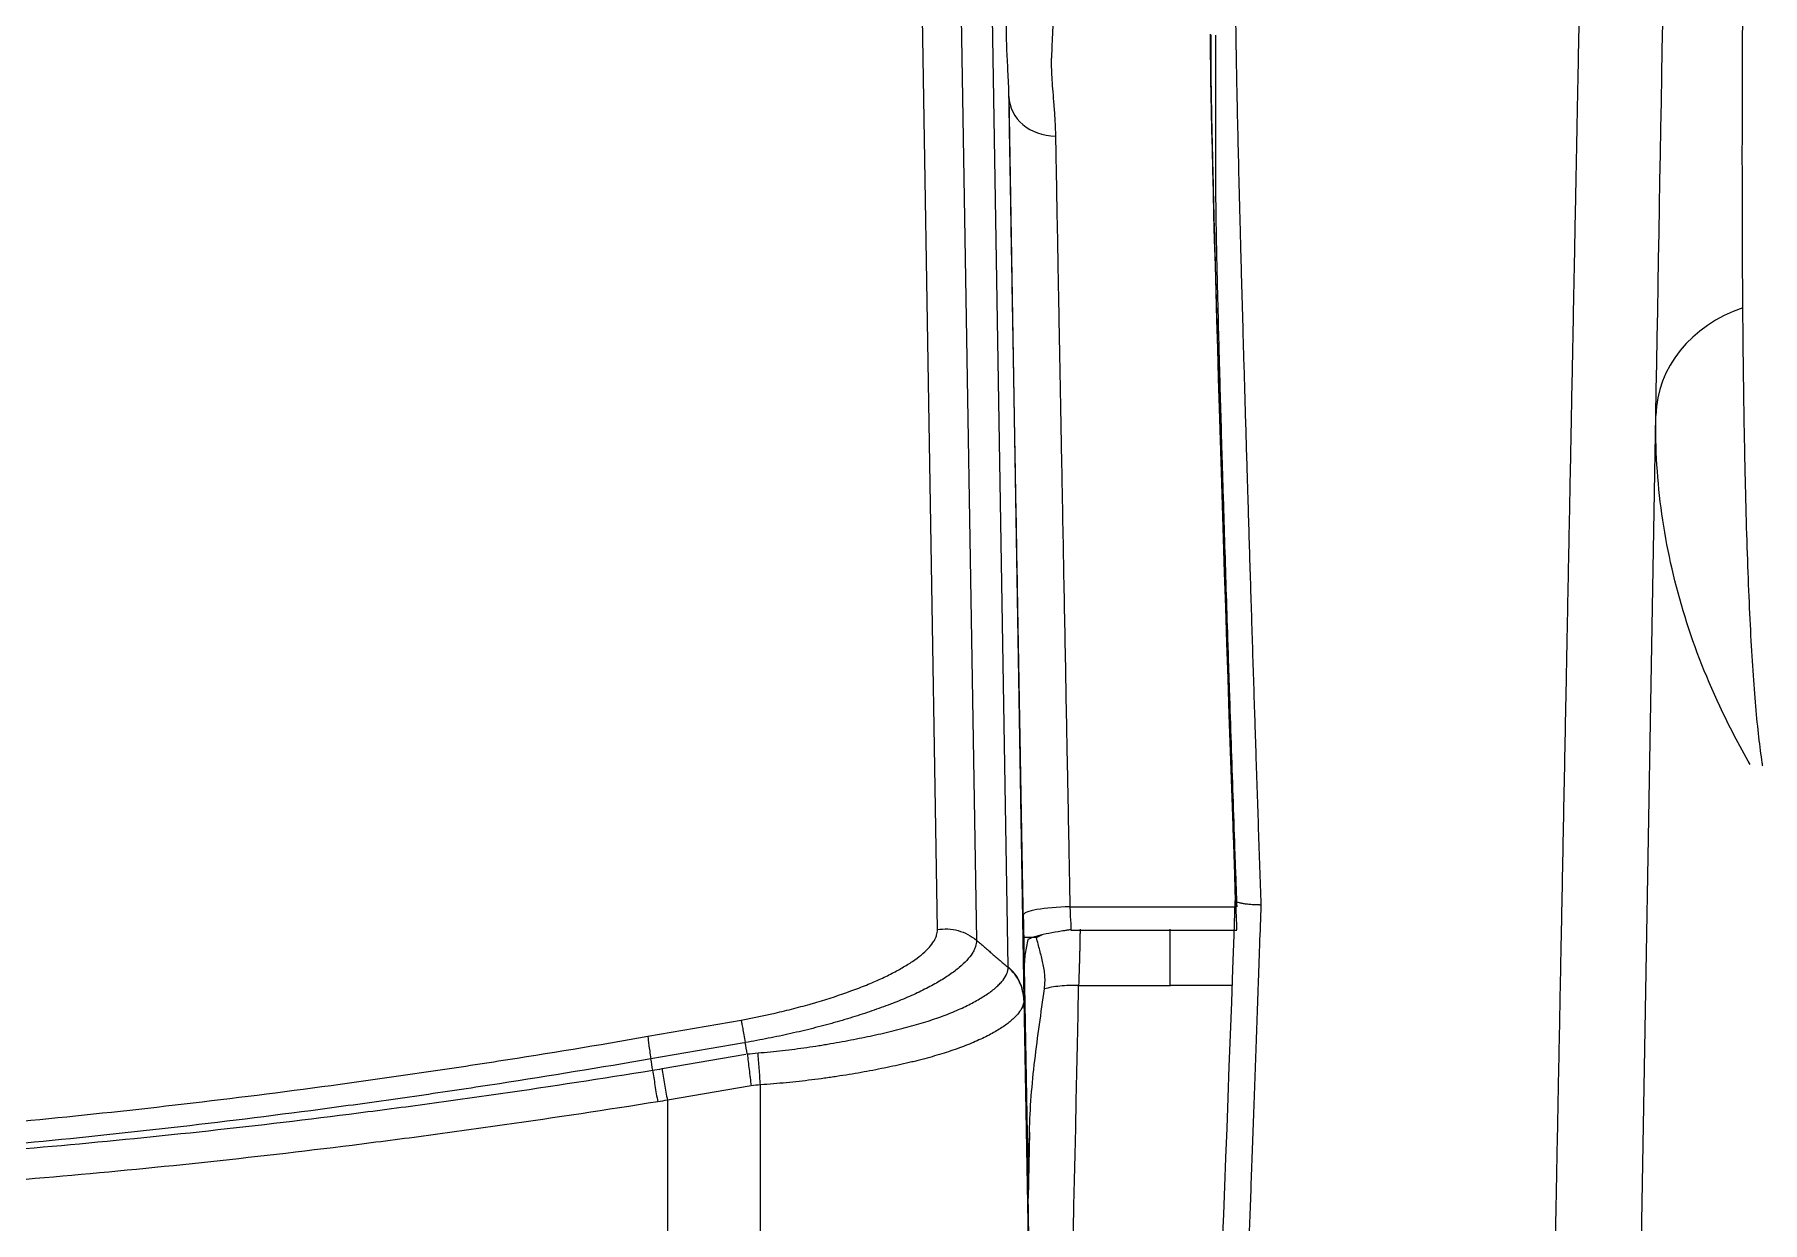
# Model space of a CAD drawing. Extents: x 86520 to 160660, y -2551 to 2752.
# Drawn here: x 89796.9 to 89815.45, y 1558.39 to 1571.15 of the extents above; entities that cross this region are included whole.
import ezdxf

# ---------------------------------------------------------------- set-up
doc = ezdxf.new("R2010")
doc.units = 0
doc.header["$LTSCALE"] = 10
doc.header["$MEASUREMENT"] = 0
doc.layers.add('1', color=7, linetype='CONTINUOUS')

msp = doc.modelspace()

# ---------------------------------------------------------------- linework, layer by layer
at = {"layer": '1', "color": 7, "linetype": 'CONTINUOUS'}
for p, q in [((89807.3531, 1561.1317), (89806.9084, 1588.1443)), ((89806.5922, 1561.5327), (89806.3339, 1577.2223)), ((89806.7532, 1577.1084), (89807.0115, 1561.4189)), ((89807.3608, 1570.4819), (89807.5205, 1560.7809)), ((89813.9935, 1549.0618), (89814.3076, 1567.0549)), ((89808.0152, 1561.7777), (89809.7958, 1561.7777)), ((89808.0273, 1561.5261), (89808.0271, 1561.5325)), ((89808.0273, 1561.5261), (89809.8065, 1561.5261)), ((89807.6571, 1561.4469), (89807.5197, 1561.4468)), ((89807.5254, 1561.1245), (89807.5642, 1558.9403)), ((89807.5205, 1560.7809), (89807.6757, 1552.0692)), ((89809.1918, 1560.9336), (89809.0913, 1560.9336)), ((89809.7578, 1560.9336), (89809.1918, 1560.9336)), ((89803.4839, 1560.3867), (89804.4846, 1560.5603)), ((89804.5161, 1560.3178), (89803.5155, 1560.1441)), ((89803.6358, 1560.0398), (89804.5349, 1560.1958)), ((89804.5924, 1559.8566), (89803.693, 1559.7006)), ((89804.6924, 1551.3679), (89804.693, 1559.8657)), ((89807.5813, 1559.3562), (89807.569, 1558.6466)), ((89807.6757, 1552.0692), (89807.5642, 1558.9403))]:
    msp.add_line(p, q, dxfattribs=at)
for centre, major_axis, ratio, start_param, end_param in [((89809.8202, 1571.1492), (0.3, 0), 0.978728, 3.1415767, 3.1764992), ((89809.8079, 1563.0804), (-0.2814, 8.2337), 0.007156, 0.2063854, 1.7213725), ((89807.8607, 1570.4907), (-0.4999, -0.0085), 0.868092, 0.0007265, 1.5559525), ((89815.8073, 1567.0287), (1.4998, -0.0262), 0.848714, 1.9722712, 3.1415927), ((89808.0152, 1561.6969), (-0.4999, -0.0089), 0.161538, 4.7095152, 6.2828199), ((89808.0132, 1561.8261), (-0.0142, 0.3), 0.00096, 1.7330248, 3.1423066), ((89809.7783, 1563.1502), (0.2813, 8.2311), 0.007158, 3.144604, 4.553167), ((89809.7963, 1561.8261), (-0.0103, 0.3), 0.007156, 1.7328256, 3.141443), ((89807.5132, 1561.8173), (-0.0142, 0.8), 0.000361, 1.7330638, 2.6177636), ((89808.0829, 1563.1134), (0.1379, 8.0017), 0.00827, 3.1415716, 4.4366334), ((89807.583, 1563.1215), (0.1379, 8.5017), 0.007783, 4.1665205, 4.253698)]:
    msp.add_ellipse(centre, major_axis=major_axis, ratio=ratio, start_param=start_param, end_param=end_param, dxfattribs=at)
for points, knots in [([(89814.3076, 1567.0549), (89814.4117, 1573.0236), (89814.5176, 1579.0908), (89814.6804, 1588.4136), (89814.7353, 1591.5582), (89814.8466, 1597.934), (89814.903, 1601.1652), (89814.9602, 1604.4461)], [0, 0, 0, 0, 0.5, 0.5, 0.75, 0.75, 1, 1, 1, 1]), ([(89807.3608, 1570.4819), (89807.3592, 1570.5779), (89807.355, 1570.6685), (89807.3486, 1570.7967), (89807.3463, 1570.8382), (89807.3422, 1570.9186), (89807.3403, 1570.9574), (89807.3355, 1571.0702), (89807.3335, 1571.1401), (89807.3329, 1571.2374), (89807.333, 1571.2685), (89807.3336, 1571.3058), (89807.3337, 1571.3131), (89807.334, 1571.3279), (89807.3344, 1571.3499), (89807.3385, 1571.6075), (89807.3381, 1571.8577), (89807.3343, 1572.0932)], [0, 0, 0, 0, 0.125, 0.125, 0.1875, 0.1875, 0.25, 0.25, 0.375, 0.375, 0.4375, 0.4375, 0.453125, 0.453125, 0.46875, 0.5, 1, 1, 1, 1]), ([(89815.2403, 1571.9634), (89815.2359, 1571.3162), (89815.2333, 1570.7022), (89815.232, 1569.5398), (89815.2346, 1568.4432), (89815.2451, 1567.4775), (89815.2543, 1566.9152), (89815.2563, 1566.8048), (89815.2605, 1566.5882), (89815.2627, 1566.4819), (89815.2698, 1566.1701), (89815.2751, 1565.9713), (89815.2925, 1565.4019), (89815.3062, 1565.0582), (89815.3382, 1564.4418), (89815.3564, 1564.1691), (89815.3978, 1563.6943), (89815.4209, 1563.4922), (89815.4484, 1563.3143), (89815.4502, 1563.3028), (89815.452, 1563.2915)], [0, 0, 0, 0, 0.1414427, 0.1414427, 0.2828854, 0.4243282, 0.4243282, 0.4596888, 0.4596888, 0.4950495, 0.4950495, 0.5657709, 0.5657709, 0.7072136, 0.7072136, 0.8486563, 0.8486563, 0.990099, 0.990099, 1, 1, 1, 1]), ([(89813.1548, 1554.3139), (89813.1548, 1554.3139), (89813.1548, 1554.3142), (89813.1548, 1554.3161), (89813.1549, 1554.3181), (89813.155, 1554.3268), (89813.1552, 1554.3362), (89813.156, 1554.3748), (89813.1575, 1554.4541), (89813.1601, 1554.5883), (89813.1625, 1554.7098), (89813.1633, 1554.7537), (89813.1647, 1554.825), (89813.1652, 1554.8497), (89813.1662, 1554.9008), (89813.1667, 1554.9271), (89813.1693, 1555.0627), (89813.1717, 1555.1836), (89813.1768, 1555.4497), (89813.1797, 1555.5948), (89813.1858, 1555.9093), (89813.1891, 1556.0787), (89813.193, 1556.2832), (89813.1935, 1556.3062), (89813.1944, 1556.3524), (89813.1948, 1556.3757), (89813.1962, 1556.4462), (89813.199, 1556.5888), (89813.2019, 1556.7366), (89813.2077, 1557.0393), (89813.2159, 1557.4611), (89813.2248, 1557.9191), (89813.2318, 1558.2764), (89813.2341, 1558.3978), (89813.2377, 1558.5834), (89813.239, 1558.646), (89813.2414, 1558.7716), (89813.2426, 1558.8348), (89813.2488, 1559.1522), (89813.2538, 1559.4112), (89813.2641, 1559.9394), (89813.2693, 1560.2085), (89813.28, 1560.7568), (89813.2854, 1561.036), (89813.2916, 1561.356), (89813.2923, 1561.3916), (89813.2937, 1561.4629), (89813.2958, 1561.5699), (89813.3006, 1561.8198), (89813.3048, 1562.0341), (89813.3131, 1562.4632), (89813.3243, 1563.0361), (89813.3354, 1563.6108), (89813.3438, 1564.0424), (89813.3466, 1564.1864), (89813.3508, 1564.4025), (89813.3522, 1564.4744), (89813.355, 1564.6174), (89813.3564, 1564.6887), (89813.3633, 1565.0437), (89813.3687, 1565.3234), (89813.3794, 1565.8743), (89813.3847, 1566.1455), (89813.3924, 1566.546), (89813.395, 1566.6784), (89813.3988, 1566.8754), (89813.4007, 1566.9735), (89813.4026, 1567.071), (89813.4039, 1567.1359), (89813.4096, 1567.4273), (89813.415, 1567.7077), (89813.4244, 1568.1892), (89813.4289, 1568.4215), (89813.4376, 1568.8694), (89813.4418, 1569.0849), (89813.4468, 1569.3435), (89813.4478, 1569.3947), (89813.4497, 1569.496), (89813.4507, 1569.5462), (89813.4536, 1569.6943), (89813.4554, 1569.7901), (89813.4609, 1570.0684), (89813.4676, 1570.4159), (89813.4735, 1570.7169), (89813.4775, 1570.925), (89813.4788, 1570.9915), (89813.4806, 1571.0866), (89813.4812, 1571.1176), (89813.4824, 1571.1781), (89813.483, 1571.2075), (89813.4858, 1571.3504), (89813.4897, 1571.5516), (89813.4925, 1571.6987), (89813.4937, 1571.7585)], [0, 0, 0, 0, 0.0053801, 0.0053801, 0.0137382, 0.0137382, 0.0304545, 0.0304545, 0.0638871, 0.0973197, 0.0973197, 0.114036, 0.114036, 0.1223942, 0.1223942, 0.1307523, 0.1307523, 0.1641849, 0.1641849, 0.1976175, 0.1976175, 0.2310501, 0.2310501, 0.2352292, 0.2352292, 0.2394083, 0.2394083, 0.2477664, 0.2644827, 0.2644827, 0.2979153, 0.3313479, 0.3313479, 0.3480642, 0.3480642, 0.3564224, 0.3564224, 0.3647805, 0.3647805, 0.3982131, 0.3982131, 0.4316458, 0.4316458, 0.4650784, 0.4650784, 0.4692574, 0.4692574, 0.4734365, 0.4817947, 0.498511, 0.498511, 0.5319436, 0.5653762, 0.5653762, 0.5820925, 0.5820925, 0.5904506, 0.5904506, 0.5988088, 0.5988088, 0.6322414, 0.6322414, 0.665674, 0.665674, 0.6823903, 0.6823903, 0.6907484, 0.6949275, 0.6949275, 0.6991066, 0.7325392, 0.7325392, 0.7659718, 0.7659718, 0.7994044, 0.7994044, 0.8077625, 0.8077625, 0.8161207, 0.8161207, 0.832837, 0.832837, 0.8662696, 0.8997022, 0.8997022, 0.9164185, 0.9164185, 0.9247766, 0.9247766, 0.9331348, 0.9331348, 0.9665674, 1, 1, 1, 1]), ([(89807.8342, 1571.6127), (89807.8374, 1571.4153), (89807.8338, 1571.2178), (89807.8217, 1570.9957), (89807.8203, 1570.971), (89807.8183, 1570.9401), (89807.8179, 1570.9339), (89807.8172, 1570.9211), (89807.8162, 1570.9014), (89807.8156, 1570.8802), (89807.815, 1570.836), (89807.8158, 1570.7718), (89807.8216, 1570.6603), (89807.8314, 1570.5335), (89807.8432, 1570.3912), (89807.8508, 1570.2859), (89807.8571, 1570.1753), (89807.8596, 1570.1174), (89807.8607, 1570.0567)], [0, 0, 0, 0, 0.5, 0.5, 0.5625, 0.5625, 0.578125, 0.578125, 0.59375, 0.625, 0.625, 0.6875, 0.75, 0.8125, 0.875, 0.9375, 0.9375, 1, 1, 1, 1]), ([(89809.7941, 1571.4417), (89809.7941, 1571.4139), (89809.7942, 1571.3829), (89809.7946, 1571.3146), (89809.795, 1571.2772), (89809.7963, 1571.1564), (89809.7989, 1570.9717), (89809.8031, 1570.7407), (89809.8069, 1570.5499), (89809.8083, 1570.4834), (89809.8106, 1570.3792), (89809.8113, 1570.3437), (89809.8129, 1570.2713), (89809.8137, 1570.2344), (89809.818, 1570.0471), (89809.8255, 1569.7277), (89809.8345, 1569.3697), (89809.8419, 1569.0866), (89809.8444, 1568.9898), (89809.8484, 1568.8409), (89809.8497, 1568.7907), (89809.8525, 1568.6889), (89809.8538, 1568.6376), (89809.8609, 1568.3789), (89809.8668, 1568.1651), (89809.8792, 1567.7243), (89809.8857, 1567.4972), (89809.8993, 1567.0299), (89809.9064, 1566.7895), (89809.9157, 1566.4806), (89809.9175, 1566.4184), (89809.9204, 1566.3245), (89809.9213, 1566.293), (89809.9232, 1566.2301), (89809.928, 1566.0725), (89809.9328, 1565.9138), (89809.9446, 1565.5308), (89809.9606, 1565.0147), (89809.9773, 1564.4878), (89809.9901, 1564.0885), (89809.9944, 1563.9547), (89810.0009, 1563.753), (89810.0031, 1563.6856), (89810.0075, 1563.5504), (89810.0097, 1563.4826), (89810.0208, 1563.1439), (89810.0387, 1562.6033), (89810.0568, 1562.0653), (89810.0659, 1561.797)], [0, 0, 0, 0, 0.03125, 0.03125, 0.0625, 0.0625, 0.125, 0.1875, 0.1875, 0.21875, 0.21875, 0.234375, 0.234375, 0.25, 0.25, 0.3125, 0.375, 0.375, 0.40625, 0.40625, 0.421875, 0.421875, 0.4375, 0.4375, 0.5, 0.5, 0.5625, 0.5625, 0.625, 0.625, 0.640625, 0.640625, 0.6484375, 0.6484375, 0.65625, 0.6875, 0.6875, 0.75, 0.8125, 0.8125, 0.84375, 0.84375, 0.859375, 0.859375, 0.875, 0.875, 0.9375, 1, 1, 1, 1]), ([(89809.5273, 1571.1436), (89809.5273, 1571.1061), (89809.5273, 1571.0481), (89809.5273, 1570.9901), (89809.5273, 1570.9595), (89809.5273, 1570.9494), (89809.5273, 1570.9289), (89809.5274, 1570.8753), (89809.5283, 1570.7589), (89809.5301, 1570.627), (89809.5325, 1570.4806), (89809.5339, 1570.4002), (89809.5365, 1570.2683), (89809.5374, 1570.2224), (89809.5389, 1570.1508), (89809.5394, 1570.1264), (89809.5405, 1570.077), (89809.5432, 1569.9515), (89809.5487, 1569.7085), (89809.5576, 1569.3485), (89809.5678, 1568.9529), (89809.5756, 1568.6651), (89809.5808, 1568.4775), (89809.5819, 1568.4396), (89809.584, 1568.3634), (89809.5872, 1568.2484), (89809.5905, 1568.131), (89809.5973, 1567.893), (89809.6067, 1567.5675), (89809.622, 1567.0549), (89809.6329, 1566.6968), (89809.6414, 1566.422), (89809.6443, 1566.3293), (89809.6501, 1566.1419), (89809.653, 1566.0477), (89809.662, 1565.7639), (89809.6741, 1565.3819), (89809.693, 1564.7984), (89809.706, 1564.4025), (89809.7159, 1564.1029), (89809.721, 1563.9525), (89809.726, 1563.801), (89809.7294, 1563.6998), (89809.7312, 1563.6491), (89809.7397, 1563.3952), (89809.7535, 1562.9894), (89809.7675, 1562.5847), (89809.7781, 1562.2815), (89809.7816, 1562.1804), (89809.7869, 1562.029), (89809.7896, 1561.9535), (89809.7922, 1561.8781), (89809.794, 1561.8279), (89809.7949, 1561.8028), (89809.7958, 1561.7777)], [0, 0, 0, 0, 0.0420581, 0.0648663, 0.0648663, 0.0762703, 0.0762703, 0.0876744, 0.1332907, 0.178907, 0.178907, 0.2245232, 0.2245232, 0.2473314, 0.2473314, 0.2587355, 0.2587355, 0.2701395, 0.3157558, 0.3613721, 0.4069884, 0.4526046, 0.4526046, 0.4640087, 0.4640087, 0.4754128, 0.4982209, 0.4982209, 0.5438372, 0.5894535, 0.6350698, 0.6350698, 0.6578779, 0.6578779, 0.680686, 0.680686, 0.7263023, 0.7719186, 0.8175349, 0.8175349, 0.840343, 0.8517471, 0.8517471, 0.8631512, 0.8631512, 0.9087674, 0.9543837, 0.9543837, 0.9771919, 0.9771919, 0.9885959, 0.994298, 0.994298, 1, 1, 1, 1]), ([(89809.5797, 1571.1404), (89809.5797, 1571.1235), (89809.5797, 1570.7974), (89809.5797, 1570.3166), (89809.5797, 1569.8141), (89809.5797, 1569.6015), (89809.5797, 1569.5339), (89809.5797, 1569.5), (89809.5797, 1569.4856), (89809.5797, 1569.4759), (89809.5797, 1569.4711), (89809.5798, 1569.4265), (89809.5804, 1569.3315), (89809.5822, 1569.2048), (89809.5837, 1569.1155), (89809.584, 1569.0971), (89809.5846, 1569.0594), (89809.5857, 1569.0015), (89809.5869, 1568.9396), (89809.5895, 1568.8107), (89809.5935, 1568.6249), (89809.5986, 1568.412), (89809.6042, 1568.1854), (89809.6072, 1568.0652), (89809.6114, 1567.9062), (89809.6122, 1567.8739), (89809.614, 1567.8088), (89809.6166, 1567.7102), (89809.6194, 1567.6087), (89809.6251, 1567.402), (89809.6331, 1567.1162), (89809.642, 1566.8107), (89809.649, 1566.5741), (89809.6513, 1566.4939), (89809.6562, 1566.3311), (89809.6587, 1566.2484), (89809.6664, 1565.9966), (89809.6716, 1565.8261), (89809.6824, 1565.4799), (89809.6934, 1565.1285), (89809.7051, 1564.7669), (89809.714, 1564.4918), (89809.7185, 1564.3533), (89809.7232, 1564.2133), (89809.7262, 1564.1197), (89809.7278, 1564.0726), (89809.7356, 1563.8378), (89809.7419, 1563.65), (89809.7546, 1563.2748), (89809.7673, 1562.8998), (89809.7803, 1562.5253), (89809.7902, 1562.2446), (89809.7935, 1562.1511), (89809.7976, 1562.0343), (89809.7984, 1562.0109), (89809.8001, 1561.9641), (89809.8009, 1561.9408), (89809.8034, 1561.8707), (89809.8051, 1561.824), (89809.8067, 1561.7772)], [0, 0, 0, 0, 0.0135028, 0.2601271, 0.3834392, 0.4142673, 0.4296813, 0.4373883, 0.4412418, 0.4412418, 0.4450953, 0.4450953, 0.4759234, 0.5067514, 0.5067514, 0.5144584, 0.5144584, 0.5221654, 0.5375794, 0.5375794, 0.5684075, 0.5992355, 0.5992355, 0.6300635, 0.6300635, 0.6377706, 0.6377706, 0.6454776, 0.6608916, 0.6608916, 0.6917196, 0.7225477, 0.7225477, 0.7379617, 0.7379617, 0.7533757, 0.7533757, 0.7842037, 0.7842037, 0.8150318, 0.8458598, 0.8458598, 0.8612738, 0.8689808, 0.8689808, 0.8766878, 0.8766878, 0.9075159, 0.9075159, 0.9383439, 0.969172, 0.969172, 0.984586, 0.984586, 0.9884395, 0.9884395, 0.992293, 0.992293, 1, 1, 1, 1]), ([(89807.5152, 1561.688), (89807.5148, 1561.7149), (89807.5143, 1561.7417), (89807.5133, 1561.7954), (89807.5119, 1561.8759), (89807.5086, 1562.0641), (89807.5057, 1562.2256), (89807.4999, 1562.549), (89807.4961, 1562.7651), (89807.4903, 1563.09), (89807.4875, 1563.2526), (89807.4846, 1563.4155), (89807.4826, 1563.5241), (89807.4817, 1563.5785), (89807.4769, 1563.8494), (89807.4731, 1564.0644), (89807.4655, 1564.4907), (89807.4581, 1564.9136), (89807.4471, 1565.5373), (89807.4399, 1565.946), (89807.4345, 1566.2499), (89807.4328, 1566.3509), (89807.4292, 1566.5503), (89807.4275, 1566.649), (89807.4224, 1566.9416), (89807.4157, 1567.3231), (89807.4061, 1567.8695), (89807.4001, 1568.2167), (89807.3956, 1568.4706), (89807.3942, 1568.5541), (89807.392, 1568.6777), (89807.3913, 1568.7187), (89807.3899, 1568.7999), (89807.3864, 1569.0008), (89807.3804, 1569.344), (89807.3732, 1569.7635), (89807.3666, 1570.1451), (89807.3627, 1570.374), (89807.3608, 1570.4819)], [0, 0, 0, 0, 0.0078125, 0.0078125, 0.015625, 0.03125, 0.0625, 0.0625, 0.125, 0.125, 0.15625, 0.171875, 0.171875, 0.1875, 0.1875, 0.25, 0.25, 0.3125, 0.375, 0.4375, 0.4375, 0.46875, 0.46875, 0.5, 0.5, 0.5625, 0.625, 0.6875, 0.6875, 0.71875, 0.71875, 0.734375, 0.734375, 0.75, 0.8125, 0.875, 0.9375, 1, 1, 1, 1]), ([(89807.8607, 1570.0567), (89807.8626, 1569.9551), (89807.8665, 1569.7396), (89807.8731, 1569.3804), (89807.8804, 1568.9854), (89807.8857, 1568.6982), (89807.8891, 1568.5109), (89807.8898, 1568.4731), (89807.8912, 1568.3967), (89807.8919, 1568.3581), (89807.8941, 1568.2417), (89807.8956, 1568.1631), (89807.9, 1567.9241), (89807.9061, 1567.5972), (89807.9156, 1567.0827), (89807.9223, 1566.7236), (89807.9275, 1566.4481), (89807.9292, 1566.3552), (89807.9327, 1566.1674), (89807.9345, 1566.0723), (89807.9398, 1565.7863), (89807.947, 1565.4014), (89807.958, 1564.8142), (89807.9692, 1564.2171), (89807.9768, 1563.8124), (89807.9816, 1563.5573), (89807.9826, 1563.5062), (89807.9845, 1563.4039), (89807.9874, 1563.2505), (89807.9903, 1563.0974), (89807.9961, 1562.7916), (89807.9999, 1562.5882), (89808.0056, 1562.2837), (89808.0085, 1562.1317), (89808.0119, 1561.9546), (89808.0133, 1561.8787), (89808.0143, 1561.8282), (89808.0147, 1561.8029), (89808.0152, 1561.7777)], [0, 0, 0, 0, 0.0625, 0.125, 0.1875, 0.25, 0.25, 0.265625, 0.265625, 0.28125, 0.28125, 0.3125, 0.3125, 0.375, 0.4375, 0.5, 0.5, 0.53125, 0.53125, 0.5625, 0.5625, 0.625, 0.6875, 0.75, 0.8125, 0.8125, 0.828125, 0.828125, 0.84375, 0.875, 0.875, 0.9375, 0.9375, 0.96875, 0.984375, 0.9921875, 0.9921875, 1, 1, 1, 1]), ([(89815.3208, 1563.3046), (89815.2009, 1563.5125), (89815.092, 1563.7215), (89814.8353, 1564.2703), (89814.7046, 1564.6118), (89814.4976, 1565.3003), (89814.4213, 1565.6473), (89814.3232, 1566.3469), (89814.3014, 1566.6994), (89814.3076, 1567.0549)], [0, 0, 0, 0, 0.1713279, 0.1713279, 0.4475519, 0.4475519, 0.723776, 0.723776, 1, 1, 1, 1]), ([(89810.0659, 1561.797), (89810.0611, 1561.6538), (89810.0562, 1561.5114), (89810.0489, 1561.2987), (89810.0464, 1561.228), (89810.0415, 1561.0871), (89810.0391, 1561.017), (89810.027, 1560.6681), (89810.0077, 1560.1205), (89809.9887, 1559.5939), (89809.9746, 1559.2069), (89809.9699, 1559.0792), (89809.9606, 1558.8266), (89809.956, 1558.7025), (89809.9424, 1558.337), (89809.9246, 1557.8676), (89809.9077, 1557.4334), (89809.8974, 1557.1732), (89809.8953, 1557.1218), (89809.8923, 1557.0454), (89809.8913, 1557.0201), (89809.8892, 1556.9698), (89809.8842, 1556.8452), (89809.8793, 1556.7253), (89809.8679, 1556.4467), (89809.8533, 1556.0991), (89809.84, 1555.7987), (89809.8305, 1555.5914), (89809.8275, 1555.5253), (89809.823, 1555.4307), (89809.8215, 1555.4), (89809.8187, 1555.3402), (89809.8172, 1555.3112), (89809.8103, 1555.1708), (89809.8052, 1555.0726), (89809.7959, 1554.9041), (89809.7916, 1554.8336), (89809.784, 1554.7207), (89809.7806, 1554.6781), (89809.7749, 1554.6232), (89809.7726, 1554.6099), (89809.7707, 1554.61)], [0, 0, 0, 0, 0.0358256, 0.0358256, 0.0537385, 0.0537385, 0.0716513, 0.0716513, 0.1433026, 0.2149539, 0.2149539, 0.2507795, 0.2507795, 0.2866052, 0.2866052, 0.3582565, 0.4299078, 0.4299078, 0.4478206, 0.4478206, 0.456777, 0.456777, 0.4657334, 0.5015591, 0.5015591, 0.5732104, 0.6448617, 0.6448617, 0.6806873, 0.6806873, 0.6986001, 0.6986001, 0.716513, 0.716513, 0.7881643, 0.7881643, 0.8598156, 0.8598156, 0.9314669, 0.9314669, 1, 1, 1, 1]), ([(89810.0659, 1561.797), (89810.0614, 1561.7971), (89810.0568, 1561.7972), (89810.0476, 1561.7974), (89810.043, 1561.7975), (89810.0292, 1561.7979), (89810.02, 1561.7982), (89809.9932, 1561.7993), (89809.976, 1561.8004), (89809.9429, 1561.8029), (89809.9268, 1561.8044), (89809.8972, 1561.8078), (89809.8835, 1561.8098), (89809.8647, 1561.8129), (89809.8587, 1561.814), (89809.8474, 1561.8163), (89809.8422, 1561.8175), (89809.8275, 1561.8211), (89809.8193, 1561.8237), (89809.8091, 1561.8277), (89809.8061, 1561.8291), (89809.801, 1561.8318), (89809.7989, 1561.8332), (89809.7937, 1561.8374), (89809.7919, 1561.8402), (89809.7919, 1561.8431)], [0, 0, 0, 0, 0.03125, 0.03125, 0.0625, 0.0625, 0.125, 0.125, 0.25, 0.25, 0.375, 0.375, 0.5, 0.5, 0.5625, 0.5625, 0.625, 0.625, 0.75, 0.75, 0.8125, 0.8125, 0.875, 0.875, 1, 1, 1, 1]), ([(89804.4845, 1560.5606), (89804.6261, 1560.5866), (89804.7649, 1560.6158), (89804.9688, 1560.6642), (89805.0361, 1560.681), (89805.1359, 1560.7075), (89805.169, 1560.7165), (89805.2184, 1560.7303), (89805.2348, 1560.735), (89805.2674, 1560.7444), (89805.2836, 1560.7491), (89805.4281, 1560.7918), (89805.5496, 1560.8317), (89805.7213, 1560.8944), (89805.7768, 1560.9158), (89805.8573, 1560.9486), (89805.8837, 1560.9597), (89805.935, 1560.9819), (89805.96, 1560.9931), (89806.0329, 1561.0266), (89806.0789, 1561.0491), (89806.1655, 1561.0943), (89806.2062, 1561.117), (89806.2633, 1561.1513), (89806.2817, 1561.1627), (89806.317, 1561.1857), (89806.3341, 1561.1973), (89806.3827, 1561.2318), (89806.4409, 1561.2772), (89806.5093, 1561.344), (89806.542, 1561.3875), (89806.5616, 1561.4198), (89806.5673, 1561.4305), (89806.577, 1561.4516), (89806.581, 1561.4621), (89806.5902, 1561.493), (89806.5929, 1561.5131), (89806.592, 1561.5327)], [0, 0, 0, 0, 0.125, 0.125, 0.1875, 0.1875, 0.21875, 0.21875, 0.234375, 0.234375, 0.25, 0.25, 0.375, 0.375, 0.4375, 0.4375, 0.46875, 0.46875, 0.5, 0.5, 0.5625, 0.5625, 0.625, 0.625, 0.65625, 0.65625, 0.6875, 0.6875, 0.75, 0.8125, 0.875, 0.875, 0.90625, 0.90625, 0.9375, 0.9375, 1, 1, 1, 1]), ([(89806.5922, 1561.5327), (89806.6292, 1561.5391), (89806.6669, 1561.5414), (89806.742, 1561.5378), (89806.7793, 1561.5319), (89806.8516, 1561.5123), (89806.8866, 1561.4985), (89806.9525, 1561.4638), (89806.9834, 1561.4429), (89807.0115, 1561.4189)], [0, 0, 0, 0, 0.25, 0.25, 0.5, 0.5, 0.75, 0.75, 1, 1, 1, 1]), ([(89808.0271, 1561.5325), (89808.0214, 1561.5316), (89808.0156, 1561.5307), (89808.004, 1561.5288), (89807.9866, 1561.526), (89807.9693, 1561.5233), (89807.9348, 1561.5177), (89807.9119, 1561.5139), (89807.8442, 1561.5023), (89807.8003, 1561.4943), (89807.7188, 1561.4772), (89807.6812, 1561.4681), (89807.6398, 1561.4557), (89807.6318, 1561.4532), (89807.6164, 1561.448), (89807.609, 1561.4454), (89807.5951, 1561.4401), (89807.5884, 1561.4374), (89807.576, 1561.4319), (89807.5702, 1561.4291), (89807.5649, 1561.4263)], [0, 0, 0, 0, 0.03125, 0.03125, 0.0625, 0.125, 0.125, 0.25, 0.25, 0.5, 0.5, 0.75, 0.75, 0.8125, 0.8125, 0.875, 0.875, 0.9375, 0.9375, 1, 1, 1, 1]), ([(89808.124, 1561.5375), (89808.1241, 1561.5261), (89808.124, 1561.5121), (89808.1239, 1561.4876), (89808.1238, 1561.4788), (89808.1235, 1561.4601), (89808.1234, 1561.4501), (89808.1229, 1561.4186), (89808.1225, 1561.3959), (89808.1217, 1561.3592), (89808.1215, 1561.3465), (89808.1209, 1561.3203), (89808.1205, 1561.3066), (89808.1195, 1561.2652), (89808.1187, 1561.2366), (89808.1175, 1561.1923), (89808.1171, 1561.1772), (89808.1162, 1561.1468), (89808.1157, 1561.1315), (89808.1143, 1561.0858), (89808.1133, 1561.0553), (89808.1118, 1561.0094), (89808.1113, 1560.994), (89808.1102, 1560.9636), (89808.1096, 1560.9485), (89808.1091, 1560.9336)], [0, 0, 0, 0, 0.125, 0.125, 0.1875, 0.1875, 0.25, 0.25, 0.375, 0.375, 0.4375, 0.4375, 0.5, 0.5, 0.625, 0.625, 0.6875, 0.6875, 0.75, 0.75, 0.875, 0.875, 0.9375, 0.9375, 1, 1, 1, 1]), ([(89809.0913, 1560.9261), (89809.0913, 1560.9286), (89809.0913, 1561.0498), (89809.0913, 1561.182), (89809.0913, 1561.4037), (89809.0913, 1561.4924), (89809.0913, 1561.5375)], [0, 0, 0, 0, 0.0103909, 0.5051954, 0.5051954, 1, 1, 1, 1]), ([(89807.0114, 1561.4195), (89807.0122, 1561.3969), (89807.0087, 1561.3737), (89806.9974, 1561.3381), (89806.9926, 1561.326), (89806.981, 1561.3017), (89806.9741, 1561.2894), (89806.9507, 1561.2524), (89806.9117, 1561.2025), (89806.8308, 1561.1261), (89806.762, 1561.0741), (89806.7047, 1561.0347), (89806.6846, 1561.0215), (89806.6429, 1560.9952), (89806.6213, 1560.9821), (89806.5541, 1560.943), (89806.5061, 1560.9171), (89806.4041, 1560.8657), (89806.3499, 1560.8403), (89806.264, 1560.8025), (89806.2346, 1560.7899), (89806.1741, 1560.7649), (89806.143, 1560.7524), (89806.0481, 1560.7155), (89805.9173, 1560.6674), (89805.709, 1560.5988), (89805.5621, 1560.5552), (89805.4677, 1560.5287), (89805.4487, 1560.5234), (89805.4104, 1560.513), (89805.3912, 1560.5078), (89805.3332, 1560.4923), (89805.2943, 1560.4823), (89805.177, 1560.4527), (89805.0191, 1560.4152), (89804.7774, 1560.3643), (89804.613, 1560.3341), (89804.53, 1560.32)], [0, 0, 0, 0, 0.0625, 0.0625, 0.09375, 0.09375, 0.125, 0.125, 0.1875, 0.25, 0.3125, 0.3125, 0.34375, 0.34375, 0.375, 0.375, 0.4375, 0.4375, 0.5, 0.5, 0.53125, 0.53125, 0.5625, 0.5625, 0.625, 0.6875, 0.75, 0.75, 0.765625, 0.765625, 0.78125, 0.78125, 0.8125, 0.8125, 0.875, 0.9375, 1, 1, 1, 1]), ([(89807.5649, 1561.4263), (89807.5535, 1561.3767), (89807.5429, 1561.3268), (89807.532, 1561.2511), (89807.5292, 1561.2257), (89807.5257, 1561.1751), (89807.5249, 1561.1498), (89807.5254, 1561.1245)], [0, 0, 0, 0, 0.5, 0.5, 0.75, 0.75, 1, 1, 1, 1]), ([(89807.7417, 1560.896), (89807.7449, 1560.9194), (89807.747, 1560.9427), (89807.7487, 1560.9892), (89807.7483, 1561.0124), (89807.7453, 1561.0587), (89807.7426, 1561.0819), (89807.7356, 1561.128), (89807.7311, 1561.1511), (89807.7162, 1561.2199), (89807.704, 1561.2652), (89807.6798, 1561.3559), (89807.6677, 1561.4012), (89807.6571, 1561.4469)], [0, 0, 0, 0, 0.125, 0.125, 0.25, 0.25, 0.375, 0.375, 0.5, 0.5, 0.75, 0.75, 1, 1, 1, 1]), ([(89804.6665, 1560.2085), (89804.7552, 1560.2157), (89804.8431, 1560.2244), (89805.0175, 1560.2444), (89805.104, 1560.2557), (89805.2328, 1560.2742), (89805.297, 1560.2838), (89805.3608, 1560.2941), (89805.4032, 1560.301), (89805.4245, 1560.3045), (89805.5298, 1560.3224), (89805.6123, 1560.3375), (89805.7736, 1560.3689), (89805.9312, 1560.4016), (89806.0817, 1560.4369), (89806.1734, 1560.46), (89806.1916, 1560.4646), (89806.2278, 1560.474), (89806.2458, 1560.4788), (89806.2991, 1560.4931), (89806.3339, 1560.5028), (89806.436, 1560.5324), (89806.5009, 1560.5526), (89806.6244, 1560.5947), (89806.6829, 1560.6165), (89806.766, 1560.6503), (89806.7929, 1560.6618), (89806.8451, 1560.6849), (89806.8705, 1560.6966), (89806.9436, 1560.7319), (89806.9885, 1560.7556), (89807.0707, 1560.8029), (89807.1455, 1560.8502), (89807.2054, 1560.8974), (89807.2446, 1560.9328), (89807.2567, 1560.9446), (89807.2787, 1560.968), (89807.2887, 1560.9796), (89807.3155, 1561.0143), (89807.3291, 1561.0371), (89807.3477, 1561.0824), (89807.3527, 1561.1049), (89807.3532, 1561.1274)], [0, 0, 0, 0, 0.0625, 0.0625, 0.125, 0.125, 0.15625, 0.171875, 0.171875, 0.1875, 0.1875, 0.25, 0.25, 0.3125, 0.375, 0.375, 0.390625, 0.390625, 0.40625, 0.40625, 0.4375, 0.4375, 0.5, 0.5, 0.5625, 0.5625, 0.59375, 0.59375, 0.625, 0.625, 0.6875, 0.6875, 0.75, 0.8125, 0.8125, 0.84375, 0.84375, 0.875, 0.875, 0.9375, 0.9375, 1, 1, 1, 1]), ([(89807.5205, 1560.7809), (89807.5199, 1560.814), (89807.5157, 1560.847), (89807.5005, 1560.9116), (89807.4894, 1560.9431), (89807.4606, 1561.0033), (89807.443, 1561.0319), (89807.4021, 1561.0852), (89807.3788, 1561.1097), (89807.353, 1561.1317)], [0, 0, 0, 0, 0.25, 0.25, 0.5, 0.5, 0.75, 0.75, 1, 1, 1, 1]), ([(89807.5205, 1560.7744), (89807.5199, 1560.8076), (89807.5157, 1560.8409), (89807.5005, 1560.9058), (89807.4894, 1560.9375), (89807.4607, 1560.998), (89807.4431, 1561.0269), (89807.4022, 1561.0804), (89807.3788, 1561.1052), (89807.3532, 1561.1274)], [0, 0, 0, 0, 0.25, 0.25, 0.5, 0.5, 0.75, 0.75, 1, 1, 1, 1]), ([(89807.5813, 1559.3562), (89807.5836, 1559.4854), (89807.5905, 1559.6143), (89807.6106, 1559.8715), (89807.6238, 1559.9999), (89807.6539, 1560.2563), (89807.6708, 1560.3843), (89807.7059, 1560.6402), (89807.7242, 1560.7681), (89807.7417, 1560.896)], [0, 0, 0, 0, 0.25, 0.25, 0.5, 0.5, 0.75, 0.75, 1, 1, 1, 1]), ([(89808.1091, 1560.9336), (89808.0747, 1560.9342), (89808.0403, 1560.9338), (89807.973, 1560.9311), (89807.94, 1560.9288), (89807.877, 1560.9224), (89807.847, 1560.9182), (89807.791, 1560.9083), (89807.765, 1560.9025), (89807.7417, 1560.896)], [0, 0, 0, 0, 0.25, 0.25, 0.5, 0.5, 0.75, 0.75, 1, 1, 1, 1]), ([(89807.5205, 1560.7744), (89807.52, 1560.7511), (89807.5148, 1560.7279), (89807.4954, 1560.6811), (89807.4811, 1560.6577), (89807.4531, 1560.6221), (89807.4374, 1560.6042), (89807.4192, 1560.5862), (89807.4065, 1560.5742), (89807.3999, 1560.5682), (89807.3656, 1560.538), (89807.3025, 1560.49), (89807.2237, 1560.4422), (89807.1371, 1560.3946), (89807.0898, 1560.3709), (89807.0126, 1560.3356), (89806.9859, 1560.3239), (89806.9308, 1560.3009), (89806.9024, 1560.2895), (89806.8149, 1560.256), (89806.7532, 1560.2344), (89806.6233, 1560.1928), (89806.555, 1560.1729), (89806.4476, 1560.1438), (89806.411, 1560.1342), (89806.3548, 1560.1202), (89806.3359, 1560.1155), (89806.2978, 1560.1063), (89806.202, 1560.0835), (89806.0239, 1560.0448), (89805.858, 1560.0133), (89805.6882, 1559.9833), (89805.6015, 1559.969), (89805.4905, 1559.9522), (89805.4681, 1559.9489), (89805.4235, 1559.9425), (89805.3563, 1559.933), (89805.2888, 1559.9241), (89805.1532, 1559.9071), (89805.0622, 1559.897), (89804.8787, 1559.8793), (89804.7862, 1559.8717), (89804.693, 1559.8657)], [0, 0, 0, 0, 0.0625, 0.0625, 0.125, 0.125, 0.15625, 0.171875, 0.171875, 0.1875, 0.1875, 0.25, 0.3125, 0.3125, 0.375, 0.375, 0.40625, 0.40625, 0.4375, 0.4375, 0.5, 0.5, 0.5625, 0.5625, 0.59375, 0.59375, 0.609375, 0.609375, 0.625, 0.6875, 0.75, 0.75, 0.8125, 0.8125, 0.828125, 0.828125, 0.84375, 0.875, 0.875, 0.9375, 0.9375, 1, 1, 1, 1]), ([(89804.4847, 1560.5606), (89804.4864, 1560.5517), (89804.4887, 1560.5396), (89804.4944, 1560.5095), (89804.4978, 1560.4915), (89804.5055, 1560.4503), (89804.5098, 1560.4271), (89804.5193, 1560.3765), (89804.5244, 1560.349), (89804.5298, 1560.32)], [0, 0, 0, 0, 0.25, 0.25, 0.5, 0.5, 0.75, 0.75, 1, 1, 1, 1]), ([(89791.2328, 1559.1597), (89791.4668, 1559.1631), (89791.7028, 1559.1679), (89792.06, 1559.1773), (89792.1796, 1559.1808), (89792.4198, 1559.1885), (89792.5405, 1559.1928), (89793.1449, 1559.2157), (89793.6334, 1559.2397), (89794.6205, 1559.2991), (89795.1191, 1559.3344), (89796.1257, 1559.4159), (89797.1419, 1559.5082), (89798.177, 1559.6219), (89799.2216, 1559.7463), (89799.7486, 1559.8139), (89800.4136, 1559.9053), (89800.5467, 1559.9239), (89800.813, 1559.9618), (89801.2127, 1560.0195), (89801.6128, 1560.08), (89802.4136, 1560.2049), (89802.9483, 1560.2932), (89803.4839, 1560.3867)], [0, 0, 0, 0, 0.0625, 0.0625, 0.09375, 0.09375, 0.125, 0.125, 0.25, 0.25, 0.375, 0.375, 0.5, 0.625, 0.625, 0.75, 0.75, 0.78125, 0.78125, 0.8125, 0.875, 0.875, 1, 1, 1, 1]), ([(89803.4839, 1560.3867), (89803.4844, 1560.3776), (89803.4854, 1560.3653), (89803.4887, 1560.3348), (89803.4908, 1560.3166), (89803.4962, 1560.2751), (89803.4995, 1560.2518), (89803.5068, 1560.2008), (89803.5109, 1560.1733), (89803.5155, 1560.1441)], [0, 0, 0, 0, 0.25, 0.25, 0.5, 0.5, 0.75, 0.75, 1, 1, 1, 1]), ([(89803.5168, 1560.1444), (89802.9734, 1560.0503), (89802.4309, 1559.9615), (89801.6185, 1559.836), (89801.3479, 1559.7954), (89800.9423, 1559.7365), (89800.8072, 1559.7171), (89800.5371, 1559.6791), (89800.402, 1559.6604), (89799.7274, 1559.5686), (89799.1928, 1559.5007), (89798.1332, 1559.3759), (89797.0834, 1559.262), (89796.0527, 1559.1698), (89795.0318, 1559.0885), (89794.5262, 1559.0533), (89793.5251, 1558.9943), (89793.0296, 1558.9706), (89792.4167, 1558.9481), (89792.2944, 1558.944), (89792.0508, 1558.9365), (89791.6871, 1558.9263), (89791.328, 1558.9194), (89791.0907, 1558.9162)], [0, 0, 0, 0, 0.125, 0.125, 0.1875, 0.1875, 0.21875, 0.21875, 0.25, 0.25, 0.375, 0.375, 0.5, 0.625, 0.625, 0.75, 0.75, 0.875, 0.875, 0.90625, 0.90625, 0.9375, 1, 1, 1, 1]), ([(89803.6358, 1560.0398), (89803.6437, 1559.9883), (89803.6529, 1559.932), (89803.6723, 1559.8165), (89803.6827, 1559.7574), (89803.693, 1559.7006)], [0, 0, 0, 0, 0.5, 0.5, 1, 1, 1, 1]), ([(89804.5509, 1560.1969), (89804.5567, 1560.1451), (89804.5634, 1560.0884), (89804.5776, 1559.9722), (89804.5851, 1559.9127), (89804.5926, 1559.8554)], [0, 0, 0, 0, 0.5, 0.5, 1, 1, 1, 1]), ([(89804.693, 1559.8657), (89804.6882, 1559.9232), (89804.6835, 1559.983), (89804.6745, 1560.0996), (89804.6703, 1560.1565), (89804.6665, 1560.2085)], [0, 0, 0, 0, 0.5, 0.5, 1, 1, 1, 1]), ([(89791.0907, 1558.9162), (89791.326, 1558.9172), (89791.564, 1558.9197), (89791.9249, 1558.9255), (89792.0459, 1558.9278), (89792.2892, 1558.9332), (89792.4116, 1558.9362), (89793.0249, 1558.953), (89793.5207, 1558.9721), (89794.5226, 1559.0203), (89795.0288, 1559.0498), (89796.0511, 1559.1201), (89797.0834, 1559.2014), (89798.1355, 1559.3051), (89799.1976, 1559.4199), (89799.7337, 1559.4829), (89800.4101, 1559.5687), (89800.5456, 1559.5862), (89800.8166, 1559.6218), (89801.2232, 1559.6761), (89801.6304, 1559.7332), (89802.4457, 1559.8512), (89802.9902, 1559.9346), (89803.5358, 1560.0228)], [0, 0, 0, 0, 0.0625, 0.0625, 0.09375, 0.09375, 0.125, 0.125, 0.25, 0.25, 0.375, 0.375, 0.5, 0.625, 0.625, 0.75, 0.75, 0.78125, 0.78125, 0.8125, 0.875, 0.875, 1, 1, 1, 1]), ([(89803.5343, 1560.0225), (89803.5418, 1559.971), (89803.5506, 1559.9147), (89803.5693, 1559.7992), (89803.5793, 1559.7401), (89803.5893, 1559.6833)], [0, 0, 0, 0, 0.5, 0.5, 1, 1, 1, 1]), ([(89803.5893, 1559.6833), (89803.0404, 1559.5957), (89802.4926, 1559.5129), (89801.6724, 1559.3959), (89801.3992, 1559.3581), (89800.9899, 1559.3033), (89800.8535, 1559.2854), (89800.5809, 1559.2501), (89800.4446, 1559.2328), (89799.764, 1559.1478), (89799.2247, 1559.0854), (89798.1561, 1558.972), (89797.0975, 1558.8697), (89796.0588, 1558.7899), (89795.0302, 1558.7211), (89794.5209, 1558.6924), (89793.5127, 1558.6457), (89793.0138, 1558.6275), (89792.3968, 1558.6116), (89792.2736, 1558.6088), (89792.0287, 1558.6039), (89791.6635, 1558.5976), (89791.3044, 1558.5945), (89791.0676, 1558.5939)], [0, 0, 0, 0, 0.125, 0.125, 0.1875, 0.1875, 0.21875, 0.21875, 0.25, 0.25, 0.375, 0.375, 0.5, 0.625, 0.625, 0.75, 0.75, 0.875, 0.875, 0.90625, 0.90625, 0.9375, 1, 1, 1, 1])]:
    msp.add_open_spline(points, degree=3, knots=knots, dxfattribs=at)
for points, degree in [([(89809.7919, 1561.8431), (89809.7919, 1561.8432), (89809.7919, 1561.8433), (89809.7919, 1561.8433)], 3), ([(89807.0115, 1561.4189), (89807.3532, 1561.1265)], 1), ([(89807.6571, 1561.4469), (89807.6733, 1561.4572), (89807.6935, 1561.467), (89807.7169, 1561.4765)], 3), ([(89808.1091, 1560.9336), (89809.0913, 1560.9336)], 1), ([(89804.5508, 1560.1976), (89804.5439, 1560.2384), (89804.537, 1560.2792), (89804.53, 1560.32)], 3), ([(89803.5358, 1560.0228), (89803.5295, 1560.0633), (89803.5231, 1560.1038), (89803.5168, 1560.1444)], 3), ([(89803.5343, 1560.0225), (89803.5681, 1560.0282), (89803.602, 1560.0339), (89803.6358, 1560.0398)], 3), ([(89804.5509, 1560.1969), (89804.5894, 1560.2015), (89804.6279, 1560.2053), (89804.6665, 1560.2085)], 3), ([(89804.693, 1559.8657), (89804.6594, 1559.863), (89804.626, 1559.8596), (89804.5926, 1559.8554)], 3), ([(89804.693, 1559.8657), (89804.693, 1559.8657)], 1), ([(89803.693, 1559.7006), (89803.6584, 1559.6947), (89803.6239, 1559.689), (89803.5893, 1559.6833)], 3), ([(89803.693, 1559.7006), (89803.6924, 1551.3671)], 1)]:
    msp.add_open_spline(points, degree=degree, dxfattribs=at)

doc.saveas('drawing.dxf')
